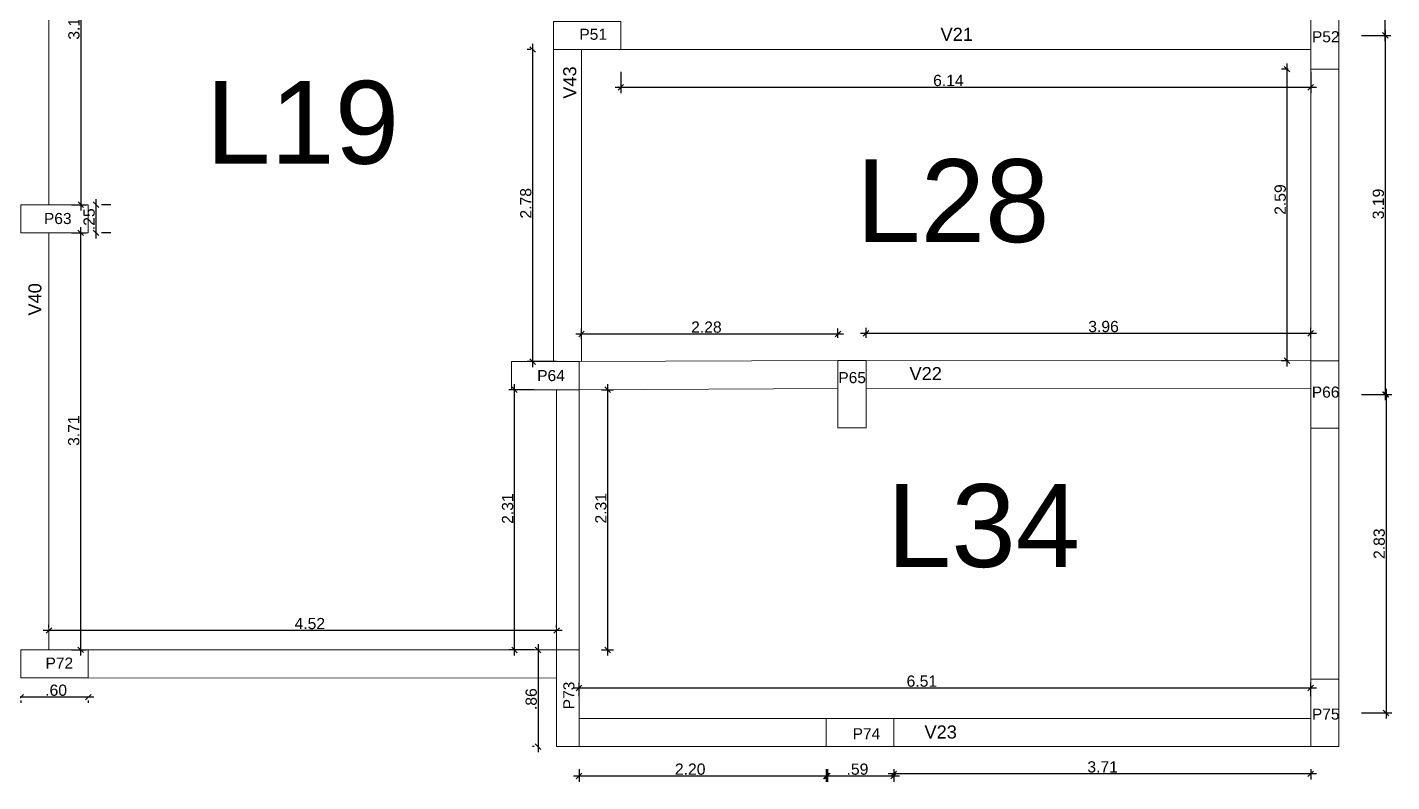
# Model space of a CAD drawing. Header units: millimetres. Extents: x 2878 to 6301, y 540 to 1980.
# Drawn here: x 2943.89 to 2956.03, y 707.27 to 713.98 of the extents above; entities that cross this region are included whole.
import ezdxf

# ---------------------------------------------------------------- set-up
doc = ezdxf.new("R2010")
doc.units = ezdxf.units.MM
doc.header["$LTSCALE"] = 4
for name, color, linetype, lineweight in [('ALVENARIA', 4, 'Continuous', 20), ('COTAS', 35, 'Continuous', 5), ('PILAR', 1, 'Continuous', 5)]:
    doc.layers.add(name, color=color, linetype=linetype, lineweight=lineweight)
doc.styles.get("Standard").update_dxf_attribs({"font": 'arial.ttf'})
doc.dimstyles.new('ISO-25', dxfattribs={"dimscale": 0, "dimtxt": 0.1, "dimasz": 0.05, "dimexe": 0.05, "dimexo": 0.2, "dimgap": 0.01, "dimtad": 1, "dimzin": 4, "dimdsep": 46, "dimtxsty": 'Standard', "dimblk": 'OBLIQUE', "dimcen": 0.1, "dimdle": 0.05, "dimclrt": 256, "dimadec": 0, "dimazin": 0, "dimtfac": 1, "dimtix": 1, "dimtofl": 0, "dimtmove": 0, "dimatfit": 3, "dimfxl": 1, "dimtfillclr": 256, "dimarcsym": 0})

# ---------------------------------------------------------------- blocks, each defined once
blk = doc.blocks.new('PILAR')
at = {"layer": 'PILAR', "ltscale": 0.01}
blk.add_lwpolyline([(-0.15, 0), (0.1, 0), (0.1, -0.6), (-0.15, -0.6)], close=True, dxfattribs=at)
blk = doc.blocks.new('_Oblique')
at = {"color": 0, "linetype": 'ByBlock', "lineweight": -2}
blk.add_line((-0.5, -0.5), (0.5, 0.5), dxfattribs=at)
blk = doc.blocks.new('*D399')
at = {"layer": 'COTAS', "color": 0, "lineweight": -2, "transparency": 16777216}
for p, q in [((2955.763, 717.187), (2956.026, 717.187)), ((2955.976, 713.861), (2955.976, 717.237)), ((2955.763, 713.911), (2956.026, 713.911))]:
    blk.add_line(p, q, dxfattribs=at)
at = {"layer": 'Defpoints', "color": 0, "transparency": 16777216}
for p in [(2955.563, 717.187), (2955.976, 717.187), (2955.563, 713.911)]:
    blk.add_point(p, dxfattribs=at)
at = {"layer": 'COTAS', "color": 0, "lineweight": -2, "transparency": 16777216, "xscale": 0.05, "yscale": 0.05, "zscale": 0.05}
for p, rotation in [((2955.976, 717.187), 90), ((2955.976, 713.911), 270)]:
    blk.add_blockref('_Oblique', p, dxfattribs=dict(at, rotation=rotation))
at = {"layer": 'COTAS', "transparency": 16777216, "insert": (2955.915, 715.554), "char_height": 0.1, "attachment_point": 5, "rotation": 90}
blk.add_mtext('3.28', dxfattribs=at)
blk = doc.blocks.new('*D402')
at = {"layer": 'COTAS', "color": 0, "lineweight": -2, "transparency": 16777216}
for p, q in [((2949.175, 713.586), (2949.175, 713.399)), ((2955.313, 713.586), (2955.313, 713.399)), ((2955.363, 713.449), (2949.125, 713.449))]:
    blk.add_line(p, q, dxfattribs=at)
at = {"layer": 'Defpoints', "color": 0, "transparency": 16777216}
for p in [(2949.175, 713.786), (2955.313, 713.786), (2949.175, 713.449)]:
    blk.add_point(p, dxfattribs=at)
at = {"layer": 'COTAS', "color": 0, "lineweight": -2, "transparency": 16777216, "xscale": 0.05, "yscale": 0.05, "zscale": 0.05, "rotation": 180}
blk.add_blockref('_Oblique', (2949.175, 713.449), dxfattribs=at)
at = {"layer": 'COTAS', "color": 0, "lineweight": -2, "transparency": 16777216, "xscale": 0.05, "yscale": 0.05, "zscale": 0.05}
blk.add_blockref('_Oblique', (2955.313, 713.449), dxfattribs=at)
at = {"layer": 'COTAS', "transparency": 16777216, "insert": (2952.089, 713.51), "char_height": 0.1, "attachment_point": 5}
blk.add_mtext('6.14', dxfattribs=at)
blk = doc.blocks.new('*D403')
at = {"layer": 'COTAS', "color": 0, "lineweight": -2, "transparency": 16777216}
for p, q in [((2955.763, 713.911), (2956.026, 713.911)), ((2955.976, 713.961), (2955.976, 710.667)), ((2955.763, 710.717), (2956.026, 710.717))]:
    blk.add_line(p, q, dxfattribs=at)
at = {"layer": 'Defpoints', "color": 0, "transparency": 16777216}
for p in [(2955.563, 713.911), (2955.563, 710.717), (2955.976, 710.717)]:
    blk.add_point(p, dxfattribs=at)
at = {"layer": 'COTAS', "color": 0, "lineweight": -2, "transparency": 16777216, "xscale": 0.05, "yscale": 0.05, "zscale": 0.05}
for p, rotation in [((2955.976, 713.911), 90), ((2955.976, 710.717), 270)]:
    blk.add_blockref('_Oblique', p, dxfattribs=dict(at, rotation=rotation))
at = {"layer": 'COTAS', "transparency": 16777216, "insert": (2955.914, 712.412), "char_height": 0.1, "attachment_point": 5, "rotation": 90}
blk.add_mtext('3.19', dxfattribs=at)
blk = doc.blocks.new('*D404')
at = {"layer": 'COTAS', "color": 0, "lineweight": -2, "transparency": 16777216}
for p, q in [((2951.356, 711.22), (2951.356, 711.31)), ((2955.313, 711.217), (2955.313, 711.31)), ((2955.363, 711.26), (2951.306, 711.26))]:
    blk.add_line(p, q, dxfattribs=at)
at = {"layer": 'Defpoints', "color": 0, "transparency": 16777216}
for p in [(2951.356, 711.26), (2951.356, 711.02), (2955.313, 711.017)]:
    blk.add_point(p, dxfattribs=at)
at = {"layer": 'COTAS', "color": 0, "lineweight": -2, "transparency": 16777216, "xscale": 0.05, "yscale": 0.05, "zscale": 0.05, "rotation": 180}
blk.add_blockref('_Oblique', (2951.356, 711.26), dxfattribs=at)
at = {"layer": 'COTAS', "color": 0, "lineweight": -2, "transparency": 16777216, "xscale": 0.05, "yscale": 0.05, "zscale": 0.05}
blk.add_blockref('_Oblique', (2955.313, 711.26), dxfattribs=at)
at = {"layer": 'COTAS', "transparency": 16777216, "insert": (2953.469, 711.321), "char_height": 0.1, "attachment_point": 5}
blk.add_mtext('3.96', dxfattribs=at)
blk = doc.blocks.new('*D405')
at = {"layer": 'COTAS', "color": 0, "lineweight": -2, "transparency": 16777216}
for p, q in [((2948.825, 711.21), (2948.825, 711.305)), ((2951.106, 711.22), (2951.106, 711.305)), ((2951.156, 711.255), (2948.775, 711.255))]:
    blk.add_line(p, q, dxfattribs=at)
at = {"layer": 'Defpoints', "color": 0, "transparency": 16777216}
for p in [(2948.825, 711.255), (2948.825, 711.01), (2951.106, 711.02)]:
    blk.add_point(p, dxfattribs=at)
at = {"layer": 'COTAS', "color": 0, "lineweight": -2, "transparency": 16777216, "xscale": 0.05, "yscale": 0.05, "zscale": 0.05, "rotation": 180}
blk.add_blockref('_Oblique', (2948.825, 711.255), dxfattribs=at)
at = {"layer": 'COTAS', "color": 0, "lineweight": -2, "transparency": 16777216, "xscale": 0.05, "yscale": 0.05, "zscale": 0.05}
blk.add_blockref('_Oblique', (2951.106, 711.255), dxfattribs=at)
at = {"layer": 'COTAS', "transparency": 16777216, "insert": (2949.936, 711.316), "char_height": 0.1, "attachment_point": 5}
blk.add_mtext('2.28', dxfattribs=at)
blk = doc.blocks.new('*D406')
at = {"layer": 'COTAS', "color": 0, "lineweight": -2, "transparency": 16777216}
for p, q in [((2948.803, 708.035), (2948.803, 708.156)), ((2955.313, 708.035), (2955.313, 708.156)), ((2955.363, 708.106), (2948.753, 708.106))]:
    blk.add_line(p, q, dxfattribs=at)
at = {"layer": 'Defpoints', "color": 0, "transparency": 16777216}
for p in [(2948.803, 708.106), (2948.803, 707.835), (2955.313, 707.835)]:
    blk.add_point(p, dxfattribs=at)
at = {"layer": 'COTAS', "color": 0, "lineweight": -2, "transparency": 16777216, "xscale": 0.05, "yscale": 0.05, "zscale": 0.05, "rotation": 180}
blk.add_blockref('_Oblique', (2948.803, 708.106), dxfattribs=at)
at = {"layer": 'COTAS', "color": 0, "lineweight": -2, "transparency": 16777216, "xscale": 0.05, "yscale": 0.05, "zscale": 0.05}
blk.add_blockref('_Oblique', (2955.313, 708.106), dxfattribs=at)
at = {"layer": 'COTAS', "transparency": 16777216, "insert": (2951.853, 708.167), "char_height": 0.1, "attachment_point": 5}
blk.add_mtext('6.51', dxfattribs=at)
blk = doc.blocks.new('*D407')
at = {"layer": 'COTAS', "color": 0, "lineweight": -2, "transparency": 16777216}
for p, q in [((2955.363, 707.343), (2951.553, 707.343)), ((2951.603, 707.385), (2951.603, 707.293)), ((2955.313, 707.385), (2955.313, 707.293))]:
    blk.add_line(p, q, dxfattribs=at)
at = {"layer": 'Defpoints', "color": 0, "transparency": 16777216}
for p in [(2951.603, 707.585), (2955.313, 707.585), (2951.603, 707.343)]:
    blk.add_point(p, dxfattribs=at)
at = {"layer": 'COTAS', "color": 0, "lineweight": -2, "transparency": 16777216, "xscale": 0.05, "yscale": 0.05, "zscale": 0.05, "rotation": 180}
blk.add_blockref('_Oblique', (2951.603, 707.343), dxfattribs=at)
at = {"layer": 'COTAS', "color": 0, "lineweight": -2, "transparency": 16777216, "xscale": 0.05, "yscale": 0.05, "zscale": 0.05}
blk.add_blockref('_Oblique', (2955.313, 707.343), dxfattribs=at)
at = {"layer": 'COTAS', "transparency": 16777216, "insert": (2953.461, 707.404), "char_height": 0.1, "attachment_point": 5}
blk.add_mtext('3.71', dxfattribs=at)
blk = doc.blocks.new('*D408')
at = {"layer": 'COTAS', "color": 0, "lineweight": -2, "transparency": 16777216}
for p, q in [((2951.053, 707.323), (2948.753, 707.323)), ((2948.803, 707.385), (2948.803, 707.273)), ((2951.003, 707.385), (2951.003, 707.273))]:
    blk.add_line(p, q, dxfattribs=at)
at = {"layer": 'Defpoints', "color": 0, "transparency": 16777216}
for p in [(2948.803, 707.585), (2951.003, 707.585), (2948.803, 707.323)]:
    blk.add_point(p, dxfattribs=at)
at = {"layer": 'COTAS', "color": 0, "lineweight": -2, "transparency": 16777216, "xscale": 0.05, "yscale": 0.05, "zscale": 0.05, "rotation": 180}
blk.add_blockref('_Oblique', (2948.803, 707.323), dxfattribs=at)
at = {"layer": 'COTAS', "color": 0, "lineweight": -2, "transparency": 16777216, "xscale": 0.05, "yscale": 0.05, "zscale": 0.05}
blk.add_blockref('_Oblique', (2951.003, 707.323), dxfattribs=at)
at = {"layer": 'COTAS', "transparency": 16777216, "insert": (2949.792, 707.384), "char_height": 0.1, "attachment_point": 5}
blk.add_mtext('2.20', dxfattribs=at)
blk = doc.blocks.new('*D409')
at = {"layer": 'COTAS', "color": 0, "lineweight": -2, "transparency": 16777216}
for p, q in [((2951.653, 707.323), (2950.963, 707.323)), ((2951.013, 707.385), (2951.013, 707.273)), ((2951.603, 707.385), (2951.603, 707.273))]:
    blk.add_line(p, q, dxfattribs=at)
at = {"layer": 'Defpoints', "color": 0, "transparency": 16777216}
for p in [(2951.013, 707.585), (2951.603, 707.585), (2951.013, 707.323)]:
    blk.add_point(p, dxfattribs=at)
at = {"layer": 'COTAS', "color": 0, "lineweight": -2, "transparency": 16777216, "xscale": 0.05, "yscale": 0.05, "zscale": 0.05, "rotation": 180}
blk.add_blockref('_Oblique', (2951.013, 707.323), dxfattribs=at)
at = {"layer": 'COTAS', "color": 0, "lineweight": -2, "transparency": 16777216, "xscale": 0.05, "yscale": 0.05, "zscale": 0.05}
blk.add_blockref('_Oblique', (2951.603, 707.323), dxfattribs=at)
at = {"layer": 'COTAS', "transparency": 16777216, "insert": (2951.28, 707.384), "char_height": 0.1, "attachment_point": 5}
blk.add_mtext('.59', dxfattribs=at)
blk = doc.blocks.new('*D410')
at = {"layer": 'COTAS', "color": 0, "lineweight": -2, "transparency": 16777216}
for p, q in [((2955.763, 710.717), (2956.033, 710.717)), ((2955.983, 710.767), (2955.983, 707.835)), ((2955.763, 707.885), (2956.033, 707.885))]:
    blk.add_line(p, q, dxfattribs=at)
at = {"layer": 'Defpoints', "color": 0, "transparency": 16777216}
for p in [(2955.563, 710.717), (2955.563, 707.885), (2955.983, 707.885)]:
    blk.add_point(p, dxfattribs=at)
at = {"layer": 'COTAS', "color": 0, "lineweight": -2, "transparency": 16777216, "xscale": 0.05, "yscale": 0.05, "zscale": 0.05}
for p, rotation in [((2955.983, 710.717), 90), ((2955.983, 707.885), 270)]:
    blk.add_blockref('_Oblique', p, dxfattribs=dict(at, rotation=rotation))
at = {"layer": 'COTAS', "transparency": 16777216, "insert": (2955.922, 709.39), "char_height": 0.1, "attachment_point": 5, "rotation": 90}
blk.add_mtext('2.83', dxfattribs=at)
blk = doc.blocks.new('*D411')
at = {"layer": 'COTAS', "color": 0, "lineweight": -2, "transparency": 16777216}
for p, q in [((2948.403, 710.76), (2948.179, 710.76)), ((2948.229, 708.395), (2948.229, 710.81)), ((2948.403, 708.445), (2948.179, 708.445))]:
    blk.add_line(p, q, dxfattribs=at)
at = {"layer": 'Defpoints', "color": 0, "transparency": 16777216}
for p in [(2948.229, 710.76), (2948.603, 710.76), (2948.603, 708.445)]:
    blk.add_point(p, dxfattribs=at)
at = {"layer": 'COTAS', "color": 0, "lineweight": -2, "transparency": 16777216, "xscale": 0.05, "yscale": 0.05, "zscale": 0.05}
for p, rotation in [((2948.229, 710.76), 90), ((2948.229, 708.445), 270)]:
    blk.add_blockref('_Oblique', p, dxfattribs=dict(at, rotation=rotation))
at = {"layer": 'COTAS', "transparency": 16777216, "insert": (2948.168, 709.702), "char_height": 0.1, "attachment_point": 5, "rotation": 90}
blk.add_mtext('2.31', dxfattribs=at)
blk = doc.blocks.new('*D412')
at = {"layer": 'COTAS', "color": 0, "lineweight": -2, "transparency": 16777216}
for p, q in [((2948.403, 708.445), (2948.389, 708.445)), ((2948.439, 708.495), (2948.439, 707.535)), ((2948.403, 707.585), (2948.389, 707.585))]:
    blk.add_line(p, q, dxfattribs=at)
at = {"layer": 'Defpoints', "color": 0, "transparency": 16777216}
for p in [(2948.603, 708.445), (2948.439, 707.585), (2948.603, 707.585)]:
    blk.add_point(p, dxfattribs=at)
at = {"layer": 'COTAS', "color": 0, "lineweight": -2, "transparency": 16777216, "xscale": 0.05, "yscale": 0.05, "zscale": 0.05}
for p, rotation in [((2948.439, 708.445), 90), ((2948.439, 707.585), 270)]:
    blk.add_blockref('_Oblique', p, dxfattribs=dict(at, rotation=rotation))
at = {"layer": 'COTAS', "transparency": 16777216, "insert": (2948.378, 708.007), "char_height": 0.1, "attachment_point": 5, "rotation": 90}
blk.add_mtext('.86', dxfattribs=at)
blk = doc.blocks.new('*D413')
at = {"layer": 'COTAS', "color": 0, "lineweight": -2, "transparency": 16777216}
for p, q in [((2949.003, 710.76), (2949.109, 710.76)), ((2949.059, 708.395), (2949.059, 710.81)), ((2949.003, 708.445), (2949.109, 708.445))]:
    blk.add_line(p, q, dxfattribs=at)
at = {"layer": 'Defpoints', "color": 0, "transparency": 16777216}
for p in [(2948.803, 710.76), (2949.059, 710.76), (2948.803, 708.445)]:
    blk.add_point(p, dxfattribs=at)
at = {"layer": 'COTAS', "color": 0, "lineweight": -2, "transparency": 16777216, "xscale": 0.05, "yscale": 0.05, "zscale": 0.05}
for p, rotation in [((2949.059, 710.76), 90), ((2949.059, 708.445), 270)]:
    blk.add_blockref('_Oblique', p, dxfattribs=dict(at, rotation=rotation))
at = {"layer": 'COTAS', "transparency": 16777216, "insert": (2948.998, 709.705), "char_height": 0.1, "attachment_point": 5, "rotation": 90}
blk.add_mtext('2.31', dxfattribs=at)
blk = doc.blocks.new('*D414')
at = {"layer": 'COTAS', "color": 0, "lineweight": -2, "transparency": 16777216}
for p, q in [((2955.113, 713.611), (2955.052, 713.611)), ((2955.102, 710.967), (2955.102, 713.661)), ((2955.113, 711.017), (2955.052, 711.017))]:
    blk.add_line(p, q, dxfattribs=at)
at = {"layer": 'Defpoints', "color": 0, "transparency": 16777216}
for p in [(2955.102, 713.611), (2955.313, 713.611), (2955.313, 711.017)]:
    blk.add_point(p, dxfattribs=at)
at = {"layer": 'COTAS', "color": 0, "lineweight": -2, "transparency": 16777216, "xscale": 0.05, "yscale": 0.05, "zscale": 0.05}
for p, rotation in [((2955.102, 713.611), 90), ((2955.102, 711.017), 270)]:
    blk.add_blockref('_Oblique', p, dxfattribs=dict(at, rotation=rotation))
at = {"layer": 'COTAS', "transparency": 16777216, "insert": (2955.041, 712.451), "char_height": 0.1, "attachment_point": 5, "rotation": 90}
blk.add_mtext('2.59', dxfattribs=at)
blk = doc.blocks.new('*D415')
at = {"layer": 'COTAS', "color": 0, "lineweight": -2, "transparency": 16777216}
for p, q in [((2948.375, 713.786), (2948.341, 713.786)), ((2948.391, 710.96), (2948.391, 713.836)), ((2948.603, 711.01), (2948.341, 711.01))]:
    blk.add_line(p, q, dxfattribs=at)
at = {"layer": 'Defpoints', "color": 0, "transparency": 16777216}
for p in [(2948.391, 713.786), (2948.575, 713.786), (2948.803, 711.01)]:
    blk.add_point(p, dxfattribs=at)
at = {"layer": 'COTAS', "color": 0, "lineweight": -2, "transparency": 16777216, "xscale": 0.05, "yscale": 0.05, "zscale": 0.05}
for p, rotation in [((2948.391, 713.786), 90), ((2948.391, 711.01), 270)]:
    blk.add_blockref('_Oblique', p, dxfattribs=dict(at, rotation=rotation))
at = {"layer": 'COTAS', "transparency": 16777216, "insert": (2948.33, 712.418), "char_height": 0.1, "attachment_point": 5, "rotation": 90}
blk.add_mtext('2.78', dxfattribs=at)
blk = doc.blocks.new('*D444')
at = {"layer": 'COTAS', "color": 0, "lineweight": -2, "transparency": 16777216}
for p, q in [((2944.371, 715.591), (2944.371, 712.355)), ((2944.287, 715.541), (2944.421, 715.541)), ((2944.287, 712.405), (2944.421, 712.405))]:
    blk.add_line(p, q, dxfattribs=at)
at = {"layer": 'Defpoints', "color": 0, "transparency": 16777216}
for p in [(2944.087, 715.541), (2944.087, 712.405), (2944.371, 712.405)]:
    blk.add_point(p, dxfattribs=at)
at = {"layer": 'COTAS', "color": 0, "lineweight": -2, "transparency": 16777216, "xscale": 0.05, "yscale": 0.05, "zscale": 0.05}
for p, rotation in [((2944.371, 715.541), 90), ((2944.371, 712.405), 270)]:
    blk.add_blockref('_Oblique', p, dxfattribs=dict(at, rotation=rotation))
at = {"layer": 'COTAS', "transparency": 16777216, "insert": (2944.31, 714.009), "char_height": 0.1, "attachment_point": 5, "rotation": 90}
blk.add_mtext('3.14', dxfattribs=at)
blk = doc.blocks.new('*D445')
at = {"layer": 'COTAS', "color": 0, "lineweight": -2, "transparency": 16777216}
for p, q in [((2944.287, 712.155), (2944.419, 712.155)), ((2944.369, 712.205), (2944.369, 708.396)), ((2944.287, 708.446), (2944.419, 708.446))]:
    blk.add_line(p, q, dxfattribs=at)
at = {"layer": 'Defpoints', "color": 0, "transparency": 16777216}
for p in [(2944.087, 712.155), (2944.087, 708.446), (2944.369, 708.446)]:
    blk.add_point(p, dxfattribs=at)
at = {"layer": 'COTAS', "color": 0, "lineweight": -2, "transparency": 16777216, "xscale": 0.05, "yscale": 0.05, "zscale": 0.05}
for p, rotation in [((2944.369, 712.155), 90), ((2944.369, 708.446), 270)]:
    blk.add_blockref('_Oblique', p, dxfattribs=dict(at, rotation=rotation))
at = {"layer": 'COTAS', "transparency": 16777216, "insert": (2944.308, 710.396), "char_height": 0.1, "attachment_point": 5, "rotation": 90}
blk.add_mtext('3.71', dxfattribs=at)
blk = doc.blocks.new('*D446')
at = {"layer": 'COTAS', "color": 0, "lineweight": -2, "transparency": 16777216}
for p, q in [((2944.506, 712.105), (2944.506, 712.455)), ((2944.637, 712.405), (2944.556, 712.405)), ((2944.637, 712.155), (2944.556, 712.155))]:
    blk.add_line(p, q, dxfattribs=at)
at = {"layer": 'Defpoints', "color": 0, "transparency": 16777216}
for p in [(2944.437, 712.405), (2944.506, 712.405), (2944.437, 712.155)]:
    blk.add_point(p, dxfattribs=at)
at = {"layer": 'COTAS', "color": 0, "lineweight": -2, "transparency": 16777216, "xscale": 0.05, "yscale": 0.05, "zscale": 0.05}
for p, rotation in [((2944.506, 712.405), 90), ((2944.506, 712.155), 270)]:
    blk.add_blockref('_Oblique', p, dxfattribs=dict(at, rotation=rotation))
at = {"layer": 'COTAS', "transparency": 16777216, "insert": (2944.445, 712.276), "char_height": 0.1, "attachment_point": 5, "rotation": 90}
blk.add_mtext('.25', dxfattribs=at)
blk = doc.blocks.new('*D447')
at = {"layer": 'COTAS', "color": 0, "lineweight": -2, "transparency": 16777216}
for p, q in [((2944.087, 708.646), (2944.087, 708.668)), ((2948.603, 708.645), (2948.603, 708.668)), ((2948.653, 708.618), (2944.037, 708.618))]:
    blk.add_line(p, q, dxfattribs=at)
at = {"layer": 'Defpoints', "color": 0, "transparency": 16777216}
for p in [(2944.087, 708.618), (2944.087, 708.446), (2948.603, 708.445)]:
    blk.add_point(p, dxfattribs=at)
at = {"layer": 'COTAS', "color": 0, "lineweight": -2, "transparency": 16777216, "xscale": 0.05, "yscale": 0.05, "zscale": 0.05, "rotation": 180}
blk.add_blockref('_Oblique', (2944.087, 708.618), dxfattribs=at)
at = {"layer": 'COTAS', "color": 0, "lineweight": -2, "transparency": 16777216, "xscale": 0.05, "yscale": 0.05, "zscale": 0.05}
blk.add_blockref('_Oblique', (2948.603, 708.618), dxfattribs=at)
at = {"layer": 'COTAS', "transparency": 16777216, "insert": (2946.408, 708.679), "char_height": 0.1, "attachment_point": 5}
blk.add_mtext('4.52', dxfattribs=at)
blk = doc.blocks.new('*D448')
at = {"layer": 'COTAS', "color": 0, "lineweight": -2, "transparency": 16777216}
for p, q in [((2944.487, 708.025), (2943.787, 708.025)), ((2943.837, 707.996), (2943.837, 707.975)), ((2944.437, 707.996), (2944.437, 707.975))]:
    blk.add_line(p, q, dxfattribs=at)
at = {"layer": 'Defpoints', "color": 0, "transparency": 16777216}
for p in [(2943.837, 708.196), (2944.437, 708.196), (2943.837, 708.025)]:
    blk.add_point(p, dxfattribs=at)
at = {"layer": 'COTAS', "color": 0, "lineweight": -2, "transparency": 16777216, "xscale": 0.05, "yscale": 0.05, "zscale": 0.05, "rotation": 180}
blk.add_blockref('_Oblique', (2943.837, 708.025), dxfattribs=at)
at = {"layer": 'COTAS', "color": 0, "lineweight": -2, "transparency": 16777216, "xscale": 0.05, "yscale": 0.05, "zscale": 0.05}
blk.add_blockref('_Oblique', (2944.437, 708.025), dxfattribs=at)
at = {"layer": 'COTAS', "transparency": 16777216, "insert": (2944.151, 708.086), "char_height": 0.1, "attachment_point": 5}
blk.add_mtext('.60', dxfattribs=at)

msp = doc.modelspace()

# ---------------------------------------------------------------- linework, layer by layer
at = {"layer": 'ALVENARIA'}
for p, q in [((2944.087, 712.405), (2944.087, 715.541)), ((2948.575, 713.786), (2948.575, 711.01)), ((2948.825, 713.786), (2948.825, 711.01)), ((2949.175, 713.786), (2955.313, 713.786)), ((2955.313, 711.017), (2955.313, 713.611)), ((2955.563, 711.017), (2955.563, 713.611)), ((2944.087, 708.446), (2944.087, 712.155)), ((2948.803, 711.01), (2951.106, 711.02)), ((2951.356, 711.02), (2955.313, 711.017)), ((2948.603, 708.445), (2948.603, 710.76)), ((2948.803, 710.76), (2948.803, 708.445)), ((2948.804, 710.76), (2951.107, 710.77)), ((2951.355, 710.77), (2955.313, 710.767)), ((2955.313, 708.185), (2955.313, 710.417)), ((2955.563, 708.185), (2955.563, 710.417)), ((2944.437, 708.446), (2948.603, 708.445)), ((2944.437, 708.196), (2948.603, 708.195)), ((2948.603, 707.585), (2948.603, 708.195)), ((2948.803, 707.835), (2951.003, 707.835)), ((2951.203, 707.835), (2951.003, 707.835)), ((2951.603, 707.835), (2955.317, 707.835)), ((2948.803, 707.585), (2951.003, 707.585)), ((2951.303, 707.585), (2951.003, 707.585)), ((2951.603, 707.585), (2955.313, 707.585))]:
    msp.add_line(p, q, dxfattribs=at)
at = {"layer": 'ALVENARIA', "ltscale": 0.03}
for p, q in [((2944.212, 712.155), (2944.212, 712.155)), ((2955.313, 707.585), (2955.463, 707.585))]:
    msp.add_line(p, q, dxfattribs=at)
at = {"layer": 'PILAR', "color": 1, "ltscale": 0.01}
msp.add_lwpolyline([(2948.803, 708.445), (2948.603, 708.445), (2948.603, 707.585), (2948.803, 707.585)], close=True, dxfattribs=at)

# ---------------------------------------------------------------- block references
at = {"layer": 'COTAS', "xscale": -1}
for p, rotation in [((2955.463, 713.611), 180), ((2949.175, 713.936), 270.0000000000001), ((2943.837, 712.255), 90), ((2948.203, 710.86), 90.00000000000007), ((2951.256, 710.42), 180), ((2955.463, 710.417), 180), ((2943.837, 708.296), 90), ((2951.603, 707.735), 270)]:
    msp.add_blockref('PILAR', p, dxfattribs=dict(at, rotation=rotation))
at = {"layer": 'COTAS', "rotation": 180}
msp.add_blockref('PILAR', (2955.413, 707.585), dxfattribs=at)

# ---------------------------------------------------------------- texts
at = {"layer": 'COTAS', "attachment_point": 1}
for s, insert, char_height in [('P51', (2948.806, 713.971), 0.0988), ('V21', (2952.019, 713.979), 0.116), ('P52', (2955.323, 713.949), 0.0988), ('L19', (2945.484, 713.507), 0.7375), ('L28', (2951.269, 712.81), 0.7375), ('P63', (2944.043, 712.332), 0.0988), ('P64', (2948.431, 710.935), 0.0988), ('V22', (2951.743, 710.961), 0.116), ('P65', (2951.11, 710.917), 0.0988), ('P66', (2955.322, 710.788), 0.0988), ('L34', (2951.542, 709.92), 0.7375), ('P72', (2944.057, 708.377), 0.0988), ('P75', (2955.323, 707.924), 0.0988), ('P74', (2951.237, 707.749), 0.0988), ('V23', (2951.876, 707.773), 0.116)]:
    msp.add_mtext_dynamic_manual_height_columns(s, width=2.5, gutter_width=12.5, heights=[1.872], dxfattribs=dict(at, insert=insert, char_height=char_height))
at = {"layer": 'COTAS', "attachment_point": 1, "rotation": 90}
for s, insert, char_height in [('V43', (2948.662, 713.348), 0.116), ('V40', (2943.904, 711.419), 0.116), ('P73', (2948.663, 707.917), 0.0988)]:
    msp.add_mtext_dynamic_manual_height_columns(s, width=2.5, gutter_width=12.5, heights=[1.872], dxfattribs=dict(at, insert=insert, char_height=char_height))

# ---------------------------------------------------------------- dimensions: what is measured, and where the dimension line sits
at = {"layer": 'COTAS'}
for base, p1, p2, angle, picture, middle in [((2955.976, 717.187), (2955.563, 713.911), (2955.563, 717.187), 90, '*D399', (2955.976, 715.554)), ((2944.371, 712.405), (2944.087, 715.541), (2944.087, 712.405), 90, '*D444', (2944.371, 714.009)), ((2955.976, 710.717), (2955.563, 713.911), (2955.563, 710.717), 90, '*D403', (2955.976, 712.412)), ((2948.391, 713.786), (2948.803, 711.01), (2948.575, 713.786), 90, '*D415', (2948.391, 712.418)), ((2949.175, 713.449), (2955.313, 713.786), (2949.175, 713.786), 180, '*D402', (2952.089, 713.449)), ((2955.102, 713.611), (2955.313, 711.017), (2955.313, 713.611), 90, '*D414', (2955.102, 712.451)), ((2944.506, 712.405), (2944.437, 712.155), (2944.437, 712.405), 90, '*D446', (2944.506, 712.276)), ((2944.369, 708.446), (2944.087, 712.155), (2944.087, 708.446), 90, '*D445', (2944.369, 710.396)), ((2948.825, 711.255), (2951.106, 711.02), (2948.825, 711.01), 180, '*D405', (2949.936, 711.255)), ((2951.356, 711.26), (2955.313, 711.017), (2951.356, 711.02), 180, '*D404', (2953.469, 711.26)), ((2948.2292, 710.76039), (2948.60338, 708.4454), (2948.60338, 710.76039), 90, '*D411', (2948.2292, 709.70235)), ((2949.05936, 710.76039), (2948.80336, 708.4454), (2948.80322, 710.76039), 90, '*D413', (2949.05936, 709.70454)), ((2955.983, 707.885), (2955.563, 710.717), (2955.563, 707.885), 90, '*D410', (2955.983, 709.39)), ((2944.087, 708.618), (2948.603, 708.445), (2944.087, 708.446), 180, '*D447', (2946.408, 708.618)), ((2948.439, 707.585), (2948.603, 708.445), (2948.603, 707.585), 90, '*D412', (2948.439, 708.007)), ((2943.837, 708.025), (2944.437, 708.196), (2943.837, 708.196), 180, '*D448', (2944.151, 708.025)), ((2948.803, 708.106), (2955.313, 707.835), (2948.803, 707.835), 180, '*D406', (2951.853, 708.106)), ((2948.803, 707.323), (2951.003, 707.585), (2948.803, 707.585), 180, '*D408', (2949.792, 707.323)), ((2951.013, 707.323), (2951.603, 707.585), (2951.013, 707.585), 180, '*D409', (2951.28, 707.323)), ((2951.603, 707.343), (2955.313, 707.585), (2951.603, 707.585), 180, '*D407', (2953.461, 707.343))]:
    dim = msp.add_linear_dim(base=base, p1=p1, p2=p2, angle=angle, dimstyle='ISO-25', override={"dimscale": 1}, dxfattribs=at)
    dim.commit()
    dim.dimension.update_dxf_attribs({"geometry": picture, "text_midpoint": middle, "dimtype": 160})

doc.saveas('drawing.dxf')
